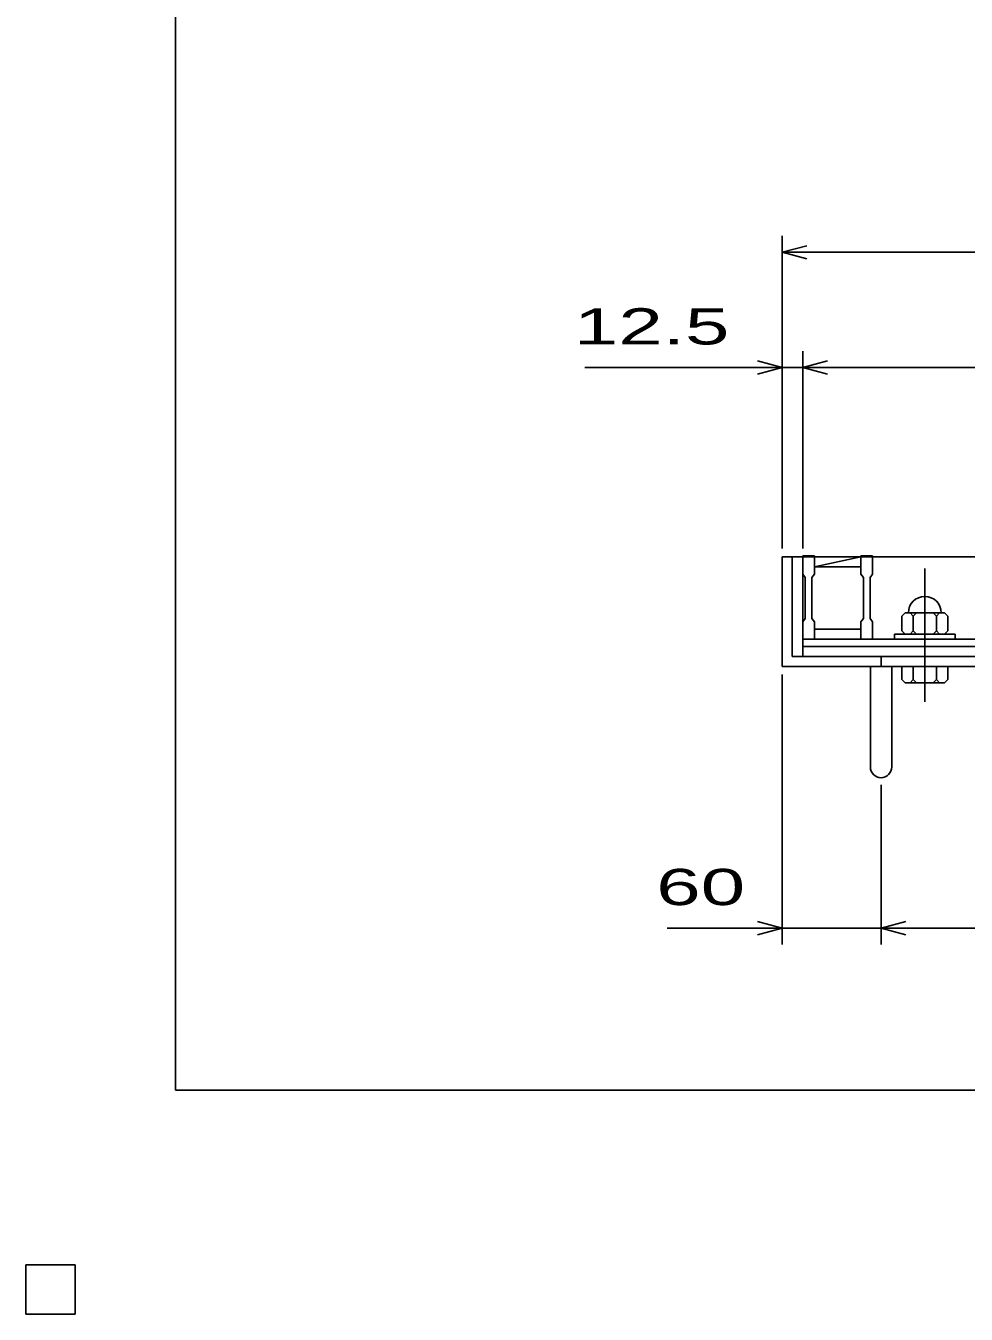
# Model space of a CAD drawing. Units: millimetres, scale not verified. Extents: x -1820 to 1731, y -1282 to 1054.
# Drawn here: x -1820 to -1249, y -1282 to -500 of the extents above; entities that cross this region are included whole.
import ezdxf
from ezdxf.enums import TextEntityAlignment as Align

# ---------------------------------------------------------------- set-up
doc = ezdxf.new("R2010")
doc.units = ezdxf.units.MM
doc.header["$LTSCALE"] = 10
doc.linetypes.add('CHAIN', pattern=[18.5, 12, -1.5, 3.5, -1.5])
for name, color, linetype, lineweight in [('0_2', 150, 'Continuous', 25), ('16', 3, 'Continuous', 25), ('19', 6, 'Continuous', 25), ('22', 4, 'Continuous', 25)]:
    doc.layers.add(name, color=color, linetype=linetype, lineweight=lineweight)
doc.styles.add('ベクトル', font='')
doc.styles.get('ベクトル').set_extended_font_data('ベクトル')

msp = doc.modelspace()

# ---------------------------------------------------------------- linework, layer by layer
at = {"layer": '0_2'}
for p, q in [((-1729, -1146.5), (-1729, 1053.5)), ((1731, -1146.5), (-1729, -1146.5))]:
    msp.add_line(p, q, dxfattribs=at)
at = {"layer": '16'}
for p, q in [((-1348, -822.5), (-1348, -821.8)), ((-1348, -821.8), (-1341, -821.8)), ((-1348, -822.5), (-1348, -833)), ((-1341, -822.5), (-1348, -822.5)), ((-1348, -822.5), (-1348, -866.5)), ((-1341, -821.8), (-1341, -822.5)), ((-1341, -833), (-1341, -822.5)), ((-1341, -822.5), (-1312.7, -822.5)), ((-1341, -828.5), (-1312.7, -822.5)), ((-1341, -828.5), (-1312.7, -828.5)), ((-1312.7, -822.5), (-1312.7, -821.8)), ((-1312.7, -821.8), (-1305.7, -821.8)), ((-1312.7, -822.5), (-1312.7, -833)), ((-1305.7, -822.5), (-1312.7, -822.5)), ((-1305.7, -821.8), (-1305.7, -822.5)), ((-1305.7, -833), (-1305.7, -822.5)), ((-1305.7, -822.5), (-1242.1, -822.5)), ((-1348, -833), (-1346.5, -835)), ((-1346.5, -835), (-1346.5, -860)), ((-1342.5, -835), (-1341, -833)), ((-1342.5, -860), (-1342.5, -835)), ((-1312.7, -833), (-1311.2, -835)), ((-1311.2, -835), (-1311.2, -860)), ((-1307.2, -835), (-1305.7, -833)), ((-1307.2, -860), (-1307.2, -835)), ((-1346.5, -860), (-1348, -862)), ((-1341, -862), (-1342.5, -860)), ((-1311.2, -860), (-1312.7, -862)), ((-1305.7, -862), (-1307.2, -860)), ((-1285.9, -856.5), (-1287.9, -858.5)), ((-1287.9, -867.5), (-1287.9, -858.5)), ((-1285.9, -856.5), (-1261.9, -856.5)), ((-1282.9, -856.5), (-1280.9, -858.5)), ((-1280.9, -858.5), (-1278.9, -856.5)), ((-1280.9, -867.5), (-1280.9, -858.5)), ((-1268.9, -856.5), (-1266.9, -858.5)), ((-1266.9, -858.5), (-1264.9, -856.5)), ((-1266.9, -867.5), (-1266.9, -858.5)), ((-1261.9, -856.5), (-1259.9, -858.5)), ((-1259.9, -867.5), (-1259.9, -858.5)), ((-1348, -862), (-1348, -872.5)), ((-1341, -872.5), (-1341, -862)), ((-1341, -866.5), (-1312.7, -866.5)), ((-1312.7, -862), (-1312.7, -872.5)), ((-1305.7, -872.5), (-1305.7, -862)), ((-1287.9, -867.5), (-1285.9, -869.5)), ((-1282.9, -869.5), (-1280.9, -867.5)), ((-1278.9, -869.5), (-1280.9, -867.5)), ((-1268.9, -869.5), (-1266.9, -867.5)), ((-1264.9, -869.5), (-1266.9, -867.5)), ((-1261.9, -869.5), (-1259.9, -867.5)), ((-1348, -872.5), (-1341, -872.5)), ((-1348, -872.5), (-353, -872.5)), ((-1348, -877), (-1348, -872.5)), ((-1312.7, -872.5), (-1305.7, -872.5)), ((-1305.7, -872.5), (-1242.1, -872.5)), ((-1292.4, -872.5), (-1292.4, -869.5)), ((-1292.4, -869.5), (-1255.4, -869.5)), ((-1292.4, -872.5), (-1255.4, -872.5)), ((-1255.4, -872.5), (-1255.4, -869.5)), ((-1348, -877), (-353, -877)), ((-1348, -883), (-1348, -877)), ((-1348, -883), (-353, -883)), ((-1790, -1252.5), (-1820, -1252.5)), ((-1820, -1252.5), (-1820, -1282.5)), ((-1790, -1252.5), (-1820, -1252.5)), ((-1820, -1252.5), (-1820, -1282.5)), ((-1790, -1252.5), (-1820, -1252.5)), ((-1820, -1252.5), (-1820, -1282.5)), ((-1790, -1252.5), (-1820, -1252.5)), ((-1820, -1252.5), (-1820, -1282.5)), ((-1790, -1252.5), (-1820, -1252.5)), ((-1820, -1252.5), (-1820, -1282.5)), ((-1790, -1282.5), (-1790, -1252.5)), ((-1790, -1282.5), (-1790, -1252.5)), ((-1790, -1282.5), (-1790, -1252.5)), ((-1790, -1282.5), (-1790, -1252.5)), ((-1790, -1282.5), (-1790, -1252.5)), ((-1820, -1282.5), (-1790, -1282.5)), ((-1820, -1282.5), (-1790, -1282.5)), ((-1820, -1282.5), (-1790, -1282.5)), ((-1820, -1282.5), (-1790, -1282.5)), ((-1820, -1282.5), (-1790, -1282.5))]:
    msp.add_line(p, q, dxfattribs=at)
at = {"layer": '16', "linetype": 'CHAIN'}
msp.add_line((-1273.9, -910.5), (-1273.9, -829.5), dxfattribs=at)
at = {"layer": '16'}
msp.add_arc((-1273.9, -856.5), 10, 0, 180, dxfattribs=at)
at = {"layer": '19'}
for p, q in [((-1348, -822.5), (-1360.5, -822.5)), ((-1360.5, -822.5), (-1360.5, -889)), ((-1354.5, -883), (-1354.5, -822.5)), ((-346.5, -883), (-1354.5, -883)), ((-1300.5, -889), (-1300.5, -883)), ((-1360.5, -889), (-340.5, -889)), ((-1307, -950.11), (-1307, -889)), ((-1294, -950.11), (-1294, -889)), ((-1287.9, -889), (-1287.9, -897)), ((-1259.9, -889), (-1287.9, -889)), ((-1280.9, -889), (-1280.9, -897)), ((-1266.9, -889), (-1266.9, -897)), ((-1259.9, -897), (-1259.9, -889)), ((-1287.9, -897), (-1285.9, -899)), ((-1285.9, -899), (-1261.9, -899)), ((-1280.9, -897), (-1282.9, -899)), ((-1278.9, -899), (-1280.9, -897)), ((-1266.9, -897), (-1268.9, -899)), ((-1264.9, -899), (-1266.9, -897)), ((-1261.9, -899), (-1259.9, -897))]:
    msp.add_line(p, q, dxfattribs=at)
msp.add_arc((-1300.5, -950.11), 6.5, 180, 0, dxfattribs=at)
at = {"layer": '22'}
for p, q in [((-1360.5, -817.5), (-1360.5, -627.5)), ((-1360.5, -637.5), (-1345.5, -633.5)), ((-1345.5, -641.5), (-1360.5, -637.5)), ((-1360.5, -637.5), (-340.5, -637.5)), ((-1360.5, -707.5), (-1375.5, -703.5)), ((-1360.5, -817.5), (-1360.5, -697.5)), ((-1348, -817.5), (-1348, -697.5)), ((-1348, -707.5), (-1333, -703.5)), ((-1480.5, -707.5), (-1360.5, -707.5)), ((-1375.5, -711.5), (-1360.5, -707.5)), ((-1360.5, -707.5), (-1348, -707.5)), ((-1333, -711.5), (-1348, -707.5)), ((-1348, -707.5), (-353, -707.5)), ((-1360.5, -1058), (-1360.5, -894)), ((-1300.5, -1058), (-1300.5, -961)), ((-1430.5, -1048), (-1360.5, -1048)), ((-1360.5, -1048), (-1375.5, -1044)), ((-1375.5, -1052), (-1360.5, -1048)), ((-1360.5, -1048), (-1300.5, -1048)), ((-1300.5, -1048), (-1285.5, -1044)), ((-1285.5, -1052), (-1300.5, -1048)), ((-1300.5, -1048), (-400.5, -1048))]:
    msp.add_line(p, q, dxfattribs=at)
at = {"layer": '22', "color": 2}
for p, q in [((-1790, -1252.5), (-1820, -1252.5)), ((-1820, -1252.5), (-1820, -1282.5)), ((-1790, -1252.5), (-1820, -1252.5)), ((-1820, -1252.5), (-1820, -1282.5)), ((-1790, -1252.5), (-1820, -1252.5)), ((-1820, -1252.5), (-1820, -1282.5)), ((-1790, -1282.5), (-1790, -1252.5)), ((-1790, -1282.5), (-1790, -1252.5)), ((-1790, -1282.5), (-1790, -1252.5)), ((-1820, -1282.5), (-1790, -1282.5)), ((-1820, -1282.5), (-1790, -1282.5)), ((-1820, -1282.5), (-1790, -1282.5))]:
    msp.add_line(p, q, dxfattribs=at)

# ---------------------------------------------------------------- texts
at = {"layer": '22', "color": 2, "style": 'ベクトル', "width": 1.65}
for s, p in [(' 12.5 ', (-1500.5, -682.5)), (' 60 ', (-1450.5, -1023))]:
    msp.add_text(s, height=21.99, dxfattribs=at).set_placement(p, align=Align.MIDDLE_LEFT)

doc.saveas('drawing.dxf')
